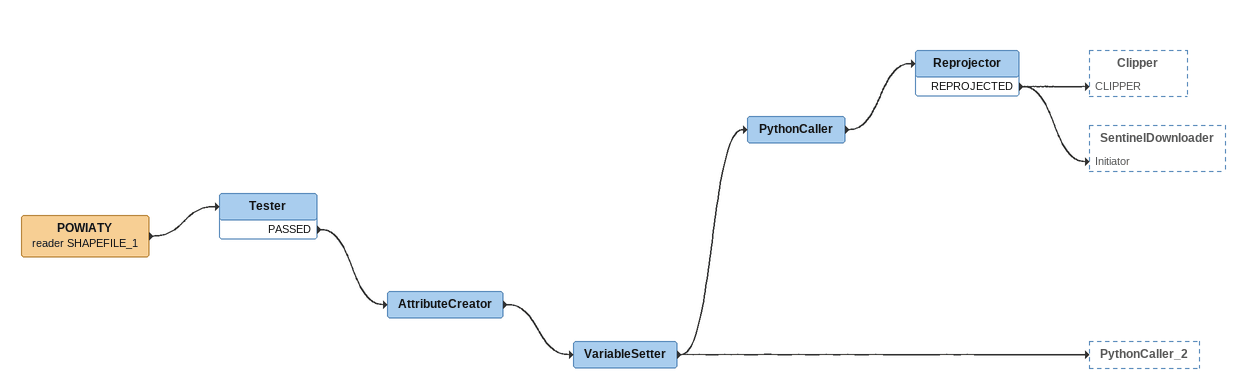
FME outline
POWIATY (reader SHAPEFILE_1)
    -> Tester
Tester
    PASSED -> AttributeCreator
AttributeCreator
    -> VariableSetter
VariableSetter
    -> PythonCaller
    -> PythonCaller_2
PythonCaller
    -> Reprojector
Reprojector
    REPROJECTED -> Clipper [CLIPPER]
    REPROJECTED -> SentinelDownloader [Initiator]
